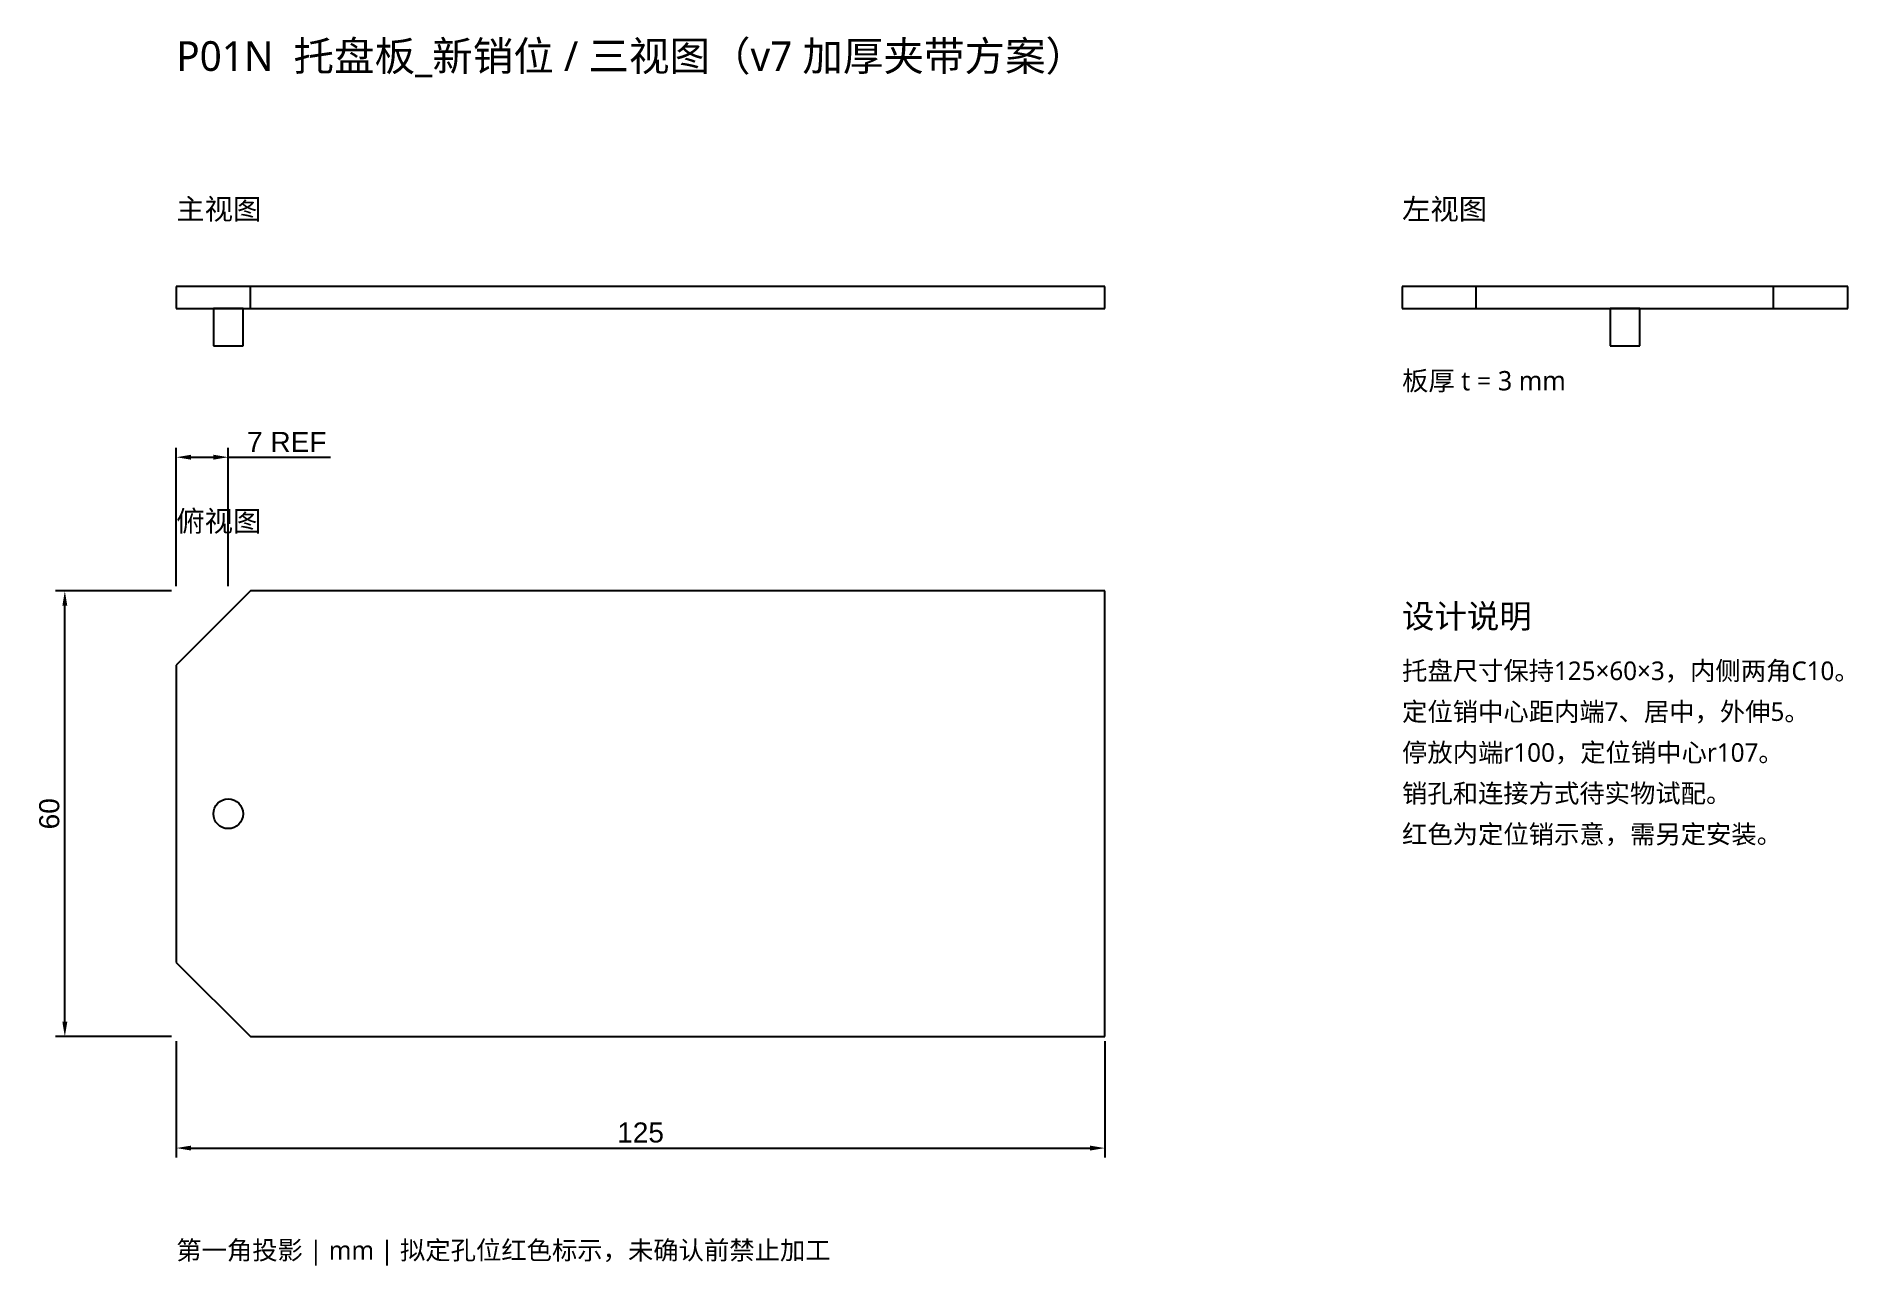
# Model space of a CAD drawing. Header units: millimetres. Extents: x 26 to 270, y 14 to 180.
import ezdxf

# ---------------------------------------------------------------- set-up
doc = ezdxf.new("R2010")
doc.units = ezdxf.units.MM
for name, color, linetype in [('DIMENSIONS', 3, 'Continuous'), ('NOTES', 7, 'Continuous'), ('OUTLINE', 7, 'Continuous'), ('REFERENCE', 1, 'Continuous')]:
    doc.layers.add(name, color=color, linetype=linetype)
doc.styles.add('CN_NOTES', font='Microsoft YaHei.ttf')
doc.styles.get("Standard").update_dxf_attribs({"font": 'arial.ttf'})
doc.dimstyles.new('ISO-25', dxfattribs={"dimtxt": 2.5, "dimasz": 2.5, "dimexe": 1.25, "dimexo": 0.625, "dimtad": 1, "dimtxsty": 'Standard', "dimcen": 2.5, "dimadec": 0, "dimazin": 0, "dimtfac": 1, "dimtmove": 0, "dimatfit": 3, "dimfxl": 1, "dimarcsym": 0})

# ---------------------------------------------------------------- blocks, each defined once
blk = doc.blocks.new('*D1')
at = {"layer": 'Defpoints', "color": 0, "transparency": 16777216}
for p in [(45, 45), (170, 45), (170, 30)]:
    blk.add_point(p, dxfattribs=at)
at = {"layer": 'DIMENSIONS', "color": 0, "lineweight": -2, "transparency": 16777216}
for p, q in [((45, 44.38), (45, 28.75)), ((170, 44.38), (170, 28.75)), ((47, 30), (168, 30))]:
    blk.add_line(p, q, dxfattribs=at)
at = {"layer": 'DIMENSIONS', "color": 0, "transparency": 16777216}
for points in [[(47, 30.33), (47, 29.67), (45, 30)], [(168, 30.33), (168, 29.67), (170, 30)]]:
    blk.add_solid(points, dxfattribs=at)
at = {"layer": 'DIMENSIONS', "color": 0, "transparency": 16777216, "insert": (107.5, 32.08), "char_height": 2.7, "attachment_point": 5}
blk.add_mtext('125', dxfattribs=at)
blk = doc.blocks.new('*D2')
at = {"layer": 'Defpoints', "color": 0, "transparency": 16777216}
for p in [(30, 105), (45, 105), (45, 45)]:
    blk.add_point(p, dxfattribs=at)
at = {"layer": 'DIMENSIONS', "color": 0, "lineweight": -2, "transparency": 16777216}
for p, q in [((44.38, 105), (28.75, 105)), ((30, 47), (30, 103)), ((44.38, 45), (28.75, 45))]:
    blk.add_line(p, q, dxfattribs=at)
at = {"layer": 'DIMENSIONS', "color": 0, "transparency": 16777216}
for points in [[(29.67, 103), (30.33, 103), (30, 105)], [(29.67, 47), (30.33, 47), (30, 45)]]:
    blk.add_solid(points, dxfattribs=at)
at = {"layer": 'DIMENSIONS', "color": 0, "transparency": 16777216, "insert": (27.92, 75), "char_height": 2.7, "attachment_point": 5, "rotation": 90}
blk.add_mtext('60', dxfattribs=at)
blk = doc.blocks.new('*D3')
at = {"layer": 'Defpoints', "color": 0, "transparency": 16777216}
for p in [(52, 123), (45, 105), (52, 105)]:
    blk.add_point(p, dxfattribs=at)
at = {"layer": 'DIMENSIONS', "color": 0, "lineweight": -2, "transparency": 16777216}
for p, q in [((45, 105.62), (45, 124.25)), ((47, 123), (50, 123)), ((52, 105.62), (52, 124.25)), ((52, 123), (65.74, 123))]:
    blk.add_line(p, q, dxfattribs=at)
at = {"layer": 'DIMENSIONS', "color": 0, "transparency": 16777216}
for points in [[(47, 123.33), (47, 122.67), (45, 123)], [(50, 123.33), (50, 122.67), (52, 123)]]:
    blk.add_solid(points, dxfattribs=at)
at = {"layer": 'DIMENSIONS', "color": 0, "transparency": 16777216, "insert": (59.87, 125.05), "char_height": 2.7, "attachment_point": 5}
blk.add_mtext('7 REF', dxfattribs=at)

msp = doc.modelspace()

# ---------------------------------------------------------------- linework, layer by layer
at = {"layer": 'OUTLINE'}
for p, q in [((170, 146), (45, 146)), ((45, 146), (45, 143)), ((55, 143), (55, 146)), ((170, 143), (170, 146)), ((270, 146), (210, 146)), ((210, 146), (210, 143)), ((220, 143), (220, 146)), ((260, 143), (260, 146)), ((270, 143), (270, 146)), ((45, 143), (170, 143)), ((210, 143), (270, 143)), ((55, 105), (45, 95)), ((170, 105), (55, 105)), ((170, 45), (170, 105)), ((45, 95), (45, 55)), ((45, 55), (55, 45)), ((55, 45), (170, 45))]:
    msp.add_line(p, q, dxfattribs=at)
at = {"layer": 'REFERENCE'}
for p, q in [((54, 143), (50, 143)), ((50, 143), (50, 138)), ((54, 138), (54, 143)), ((242, 143), (238, 143)), ((238, 143), (238, 138)), ((242, 138), (242, 143)), ((50, 138), (54, 138)), ((238, 138), (242, 138))]:
    msp.add_line(p, q, dxfattribs=at)
msp.add_circle((52, 75), 2, dxfattribs=at)

# ---------------------------------------------------------------- texts
at = {"layer": 'NOTES', "style": 'CN_NOTES'}
for s, height, p in [('P01N  托盘板_新销位 / 三视图（v7 加厚夹带方案）', 4, (45, 175)), ('主视图', 2.8, (45, 155)), ('左视图', 2.8, (210, 155)), ('板厚 t = 3 mm', 2.6, (210, 132)), ('俯视图', 2.8, (45, 113)), ('设计说明', 3.2, (210, 100)), ('托盘尺寸保持125×60×3，内侧两角C10。', 2.5, (210, 93)), ('定位销中心距内端7、居中，外伸5。', 2.5, (210, 87.5)), ('停放内端r100，定位销中心r107。', 2.5, (210, 82)), ('销孔和连接方式待实物试配。', 2.5, (210, 76.5)), ('红色为定位销示意，需另定安装。', 2.5, (210, 71)), ('第一角投影 | mm | 拟定孔位红色标示，未确认前禁止加工', 2.5, (45, 15))]:
    msp.add_text(s, height=height, dxfattribs=at).set_placement(p)

# ---------------------------------------------------------------- dimensions: what is measured, and where the dimension line sits
at = {"layer": 'DIMENSIONS'}
dim = msp.add_linear_dim(base=(52, 123), p1=(45, 105), p2=(52, 105), text='<> REF', dimstyle='ISO-25', override={"dimtxt": 2.7, "dimasz": 2, "dimgap": 0.7, "dimdec": 0, "dimlfac": 1}, dxfattribs=at)
dim.commit()
dim.dimension.update_dxf_attribs({"geometry": '*D3', "text_midpoint": (59.87, 125.05)})
dim = msp.add_linear_dim(base=(30, 105), p1=(45, 45), p2=(45, 105), angle=90, dimstyle='ISO-25', override={"dimtxt": 2.7, "dimasz": 2, "dimgap": 0.7, "dimdec": 0, "dimlfac": 1}, dxfattribs=at)
dim.commit()
dim.dimension.update_dxf_attribs({"geometry": '*D2', "text_midpoint": (27.92, 75)})
dim = msp.add_linear_dim(base=(170, 30), p1=(45, 45), p2=(170, 45), dimstyle='ISO-25', override={"dimtxt": 2.7, "dimasz": 2, "dimgap": 0.7, "dimdec": 0, "dimlfac": 1}, dxfattribs=at)
dim.commit()
dim.dimension.update_dxf_attribs({"geometry": '*D1', "text_midpoint": (107.5, 32.08)})

doc.saveas('drawing.dxf')
